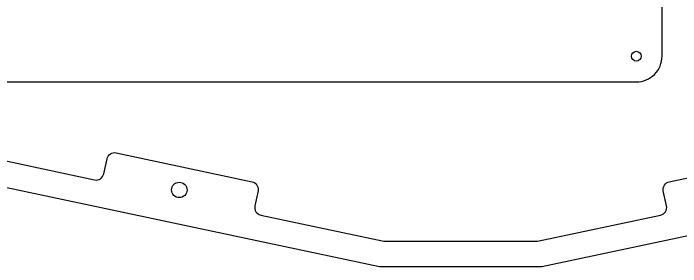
# Model space of a CAD drawing. Extents: x -1 to 854, y 166 to 576.
# Drawn here: x 92 to 221.6, y 170.5 to 219.7 of the extents above; entities that cross this region are included whole.
import ezdxf

# ---------------------------------------------------------------- set-up
doc = ezdxf.new("R2010")
doc.units = 0
doc.header["$MEASUREMENT"] = 0
doc.layers.get('0').update_dxf_attribs({"linetype": 'CONTINUOUS'})

msp = doc.modelspace()

# ---------------------------------------------------------------- linework, layer by layer
at = {"linetype": 'Continuous'}
for points in [[(7, 306.86, 0.414214), (-1, 298.86), (-1, 294.36), (-1, 200.02), (-1, 195.52, 0.414214), (7, 187.52), (11.5, 187.52), (82.98, 187.52), (163.13, 170.48), (178.87, 170.48), (194.61, 170.48), (274.76, 187.52), (346.74, 187.52), (351.24, 187.52, 0.414214), (359.24, 195.52), (359.24, 298.86, 0.414214), (351.24, 306.86), (184.22, 306.86), (173.52, 306.86), (11.5, 306.86)], [(32.6, 206.4), (213, 206.4, 0.414214), (218, 211.4), (218, 281.14, 0.414214), (213, 286.14), (32.6, 286.14, 0.414214), (27.6, 281.14), (27.6, 211.4, 0.414214)]]:
    msp.add_lwpolyline(points, format="xyb", close=True, dxfattribs=at)
msp.add_lwpolyline([(83.51, 192.52), (107.75, 187.36, 0.414214), (109.53, 188.52), (110.16, 191.45, -0.414214), (111.94, 192.61), (138.35, 186.99, -0.414214), (139.5, 185.22), (138.88, 182.28, 0.414214), (140.03, 180.5), (163.97, 175.41), (193.77, 175.41), (217.71, 180.5, 0.414214), (218.86, 182.28), (218.24, 185.22, -0.414214), (219.39, 186.99), (245.8, 192.61, -0.414214)], format="xyb", dxfattribs=at)
for centre, radius in [((213, 211.4), 0.95), ((124.2, 185.4), 1.5)]:
    msp.add_circle(centre, radius, dxfattribs=at)

doc.saveas('drawing.dxf')
